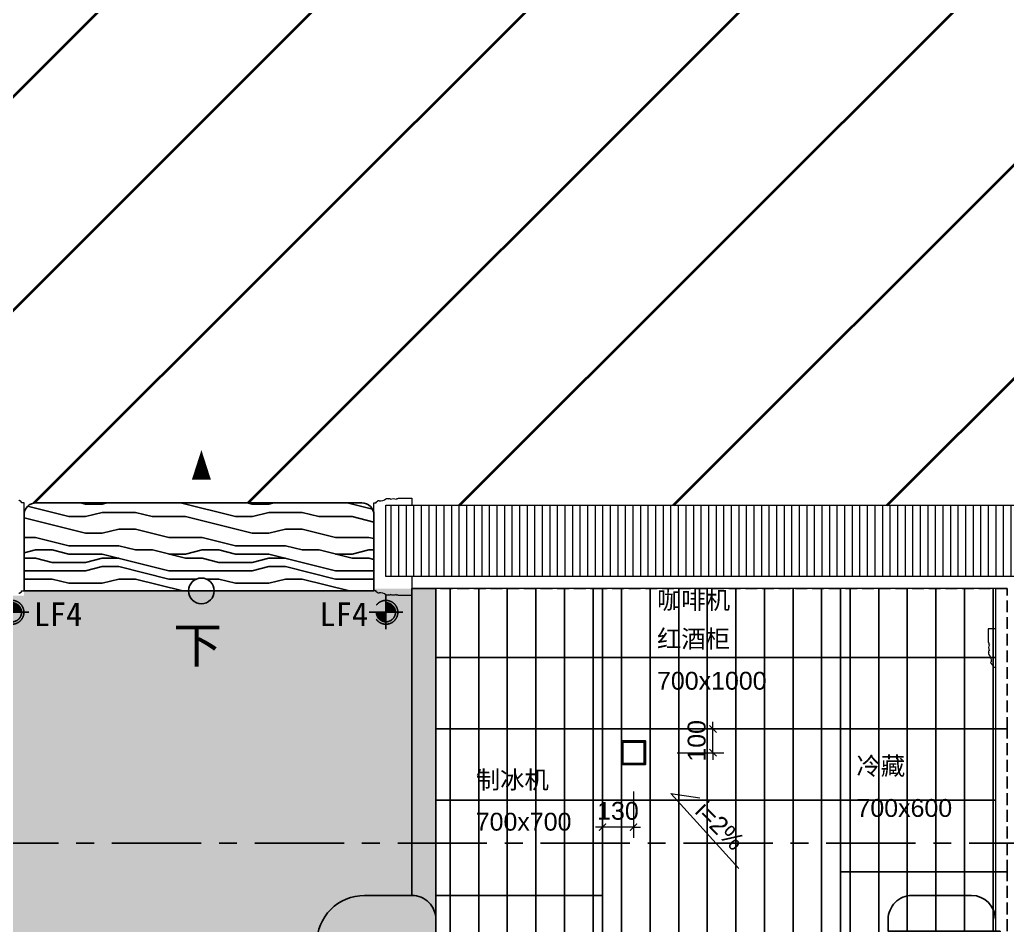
# Model space of a CAD drawing. Header units: millimetres. Extents: x -6033 to 120673, y -4970 to 90533.
# Drawn here: x 61813 to 65960, y 70875 to 74680 of the extents above; entities that cross this region are included whole.
import ezdxf
from ezdxf.enums import TextEntityAlignment as Align

# ---------------------------------------------------------------- set-up
doc = ezdxf.new("R2010")
doc.units = ezdxf.units.MM
for name, pattern in [('I-AR$0$CENTER', [2, 1.25, -0.25, 0.25, -0.25]), ('I-FLOOR$0$DASHED', [19.05, 12.7, -6.35]), ('I-FLOOR$0$DOTE', [61.468, 50.8, -5.08, 0.508, -5.08]), ('I-PLAN$0$ACAD_ISO02W100', [15, 12, -3]), ('I-PLAN$0$DASH', [0.35, 0.25, -0.1])]:
    doc.linetypes.add(name, pattern=pattern)
doc.layers.get('DefPoints').update_dxf_attribs({"color": 250})
for name, color, linetype, lineweight in [('_ACM-A-ANNO-DIMS', 2, 'Continuous', 18), ('I-AR$0$GZET_COL_GRID_1-200_轴线', 8, 'I-AR$0$CENTER', 25), ('I-AR$0$I-SCOPE', 252, 'Continuous', 35), ('I-PLAN$0$_ACM-A-WALL-HACH', 251, 'Continuous', 9), ('I-PLAN$0$I-PL-WALL-FHINISH', 73, 'Continuous', 13), ('I-PLAN$0$I-WALL', 6, 'Continuous', 13)]:
    doc.layers.add(name, color=color, linetype=linetype, lineweight=lineweight)
for name, color, linetype in [('I-FLOOR$0$I-FC-HATCH', 8, 'Continuous'), ('I-FLOOR$0$I-FC-LIGHT', 252, 'Continuous'), ('I-FLOOR$0$I-FC-地沟', 8, 'Continuous'), ('I-PLAN$0$0-建-楼梯', 1, 'Continuous'), ('I-PLAN$0$A-stairs', 2, 'Continuous'), ('I-PLAN$0$FURN', 1, 'Continuous'), ('I-PLAN$0$I-PL-IDS-MILL', 40, 'Continuous'), ('I-PLAN$0$ID-TEXT-HEADING-3', 3, 'Continuous'), ('I-PLAN$0$L-ELEV-MARK', 253, 'Continuous')]:
    doc.layers.add(name, color=color, linetype=linetype)
doc.styles.add('_ACM-G-NOTES', font='arial.ttf')
doc.styles.add('I-FLOOR$0$黑体', font='simhei.ttf', dxfattribs={"height": 600})
doc.styles.add('I-PLAN$0$Arial', font='ARIALUNI.ttf')
doc.dimstyles.new('_ACM-DIM-A_30', dxfattribs={"dimscale": 30, "dimtxt": 2.5, "dimasz": 1, "dimexe": 1.5, "dimexo": 1, "dimgap": 1, "dimtad": 1, "dimdec": 0, "dimrnd": 5, "dimzin": 1, "dimdsep": 46, "dimtxsty": '_ACM-G-NOTES', "dimblk": 'ARCHTICK', "dimcen": 2.5, "dimclrd": 256, "dimclre": 256, "dimclrt": 256, "dimadec": 3, "dimazin": 0, "dimtfac": 1, "dimtdec": 0, "dimtix": 1, "dimtmove": 0, "dimatfit": 3, "dimldrblk": 'DOTSMALL', "dimfxl": 5, "dimfxlon": 1, "dimlwd": 18, "dimlwe": 18, "dimarcsym": 0})

# ---------------------------------------------------------------- blocks, each defined once
blk = doc.blocks.new('I-AR$0$海龙_1211170131')
at = {"layer": 'I-AR$0$GZET_COL_GRID_1-200_轴线', "ltscale": 300}
blk.add_line((-2225, 70995), (116415, 70995), dxfattribs=at)
blk = doc.blocks.new('I-AR')
at = {"layer": 'I-AR$0$I-SCOPE'}
h = blk.add_hatch(dxfattribs=at)
h.set_pattern_fill('ANSI31', color=256, scale=200)
h.paths.add_polyline_path([(63300, 72640), (66630, 72640), (66630, 70889.4), (90600, 70890), (90600, 66390), (96650, 66390), (96650, 24876.4), (18340, 24876.4), (18340, 66390), (48090, 66390), (48090, 72640), (51400, 72640), (51400, 72649.9), (52869.5, 72649.9), (52869.5, 72640), (55240, 72640), (55240, 72790), (59460, 72790), (59460, 72640), (61830.5, 72640), (61830.5, 72649.9), (63300, 72649.9)], flags=16)
h.paths.add_polyline_path([(7330, 0), (7330, -1770), (11180, -1770), (11180, 0), (18450, 0), (18450, 2900), (27550, 2900), (27550, 18090), (37037.3, 18090), (37037.3, 17350), (96200, 17350), (96200, 18120), (114640, 18120), (114640, 84500), (0, 84500), (0, 0)])
at = {"layer": 'I-AR$0$GZET_COL_GRID_1-200_轴线'}
blk.add_blockref('I-AR$0$海龙_1211170131', (225, 225), dxfattribs=at)
blk = doc.blocks.new('I-PLAN')
at = {"layer": 'I-PLAN$0$_ACM-A-WALL-HACH'}
h = blk.add_hatch(dxfattribs=at)
h.set_pattern_fill('ANSI31', color=256, scale=10, angle=45)
h.paths.add_polyline_path([(66100, 72340), (63350, 72340), (63350, 72640), (66100, 72640)])
at = {"layer": 'I-PLAN$0$0-建-楼梯'}
blk.add_lwpolyline([(62575.5, 72280.1, 0, 0, 0), (62575.5, 72871.9, 0, 80, 0), (62575.5, 72747.2, 0, 0, 0)], format="xyseb", dxfattribs=at)
at = {"layer": 'I-PLAN$0$A-stairs'}
blk.add_lwpolyline([(63300, 72280.1), (63300, 72599.9, 0.414214), (63250, 72649.9), (61880.5, 72649.9, 0.414214), (61830.5, 72599.9), (61830.5, 72280.1)], format="xyb", dxfattribs=at)
blk.add_lwpolyline([(61830.5, 72280.1), (63300, 72280.1)], dxfattribs=at)
at = {"layer": 'I-PLAN$0$I-PL-IDS-MILL'}
blk.add_lwpolyline([(63560, 70900), (63560, 72290), (63460, 72290), (63460, 71000)], dxfattribs=at)
at = {"layer": 'I-PLAN$0$I-PL-IDS-MILL', "color": 8, "linetype": 'I-PLAN$0$DASH', "ltscale": 200}
for points in [[(63560, 71700), (64260, 71700), (64260, 72289.9), (63560, 72289.9)], [(64260, 71700), (65260, 71700), (65260, 72289.9), (64260, 72289.9)], [(65260, 71700), (65960, 71700), (65960, 72289.9), (65260, 72289.9)], [(63560, 71000), (64260, 71000), (64260, 71700), (63560, 71700)], [(65260, 71100), (65960, 71100), (65960, 71700), (65260, 71700)], [(65260, 70500), (65960, 70500), (65960, 71100), (65260, 71100)], [(63560, 69450), (64260, 69450), (64260, 71000), (63560, 71000)]]:
    blk.add_lwpolyline(points, close=True, dxfattribs=at)
at = {"layer": 'I-PLAN$0$I-PL-IDS-MILL'}
for points in [[(65560, 67800), (65460, 67800, -0.414214), (65260, 68000), (65260, 71700), (64260, 71700), (64260, 68000), (63410, 68000), (63410, 70800), (63560, 70800), (63560, 70900, 0.414214), (63460, 71000), (63260, 71000, 0.414214), (63060, 70800), (63060, 68000, 0.414214), (63260, 67800), (63560, 67800), (64260, 67800, 1), (64260, 68000)], [(65930, 70850), (65460, 70850), (65460, 70900, -0.414214), (65560, 71000), (65810, 71000, -0.414213), (65910, 70900)]]:
    blk.add_lwpolyline(points, format="xyb", dxfattribs=at)
at = {"layer": 'I-PLAN$0$I-PL-WALL-FHINISH'}
blk.add_line((65910, 72290), (63460, 72290), dxfattribs=at)
for points in [[(61808.6, 72272.1, 0.824383), (61814.5, 72273.1), (61816.9, 72273.1, -0.262247), (61820.5, 72276.1), (61820.5, 72280.1), (61830.5, 72280.1), (61830.5, 72649.9), (61820.5, 72649.9), (61820.5, 72653.9, -0.262247), (61816.9, 72656.9), (61814.5, 72656.9, 0.824383), (61808.6, 72657.9, -0.186128)], [(63460, 72340), (63460, 72260), (63403, 72260, 0.37825), (63398.2, 72263, -0.623496), (63393.5, 72265, -0.284819), (63369.6, 72265, -0.636149), (63362.5, 72263, -0.282378), (63350.2, 72263.5, 0.186128), (63321.9, 72272.1, -0.824383), (63316, 72273.1), (63313.6, 72273.1, 0.262247), (63310, 72276.1), (63310, 72280.1), (63300, 72280.1), (63300, 72649.9), (63310, 72649.9), (63310, 72653.9, 0.262247), (63313.6, 72656.9), (63316, 72656.9, -0.824383), (63321.9, 72657.9, 0.186128), (63350.2, 72666.5, -0.282378), (63362.5, 72667, -0.636149), (63369.6, 72665, -0.284819), (63393.5, 72665, -0.623496), (63398.2, 72667, 0.37825), (63403, 72670), (63460, 72670), (63460, 72640)], [(65910, 72120), (65880, 72120), (65880, 72063, -0.37825), (65883, 72058.2, 0.623496), (65885, 72053.5, 0.284819), (65885, 72029.6, 0.636149), (65883, 72022.5, 0.282378), (65883.5, 72010.2, -0.186128), (65892.1, 71981.9, 0.824383), (65893.1, 71976), (65893.1, 71973.6, -0.262247), (65896.1, 71970), (65900.1, 71970), (65900.1, 71960), (65910, 71960)]]:
    blk.add_lwpolyline(points, format="xyb", dxfattribs=at)
blk.add_lwpolyline([(65910, 72290), (65910, 70850), (65930, 70850), (65930, 67950), (65910, 67950), (65910, 67800)], dxfattribs=at)
at = {"layer": 'I-PLAN$0$I-WALL'}
blk.add_lwpolyline([(66100, 72340), (63350, 72340), (63350, 72640), (66100, 72640)], close=True, dxfattribs=at)
at = {"layer": 'I-PLAN$0$L-ELEV-MARK'}
blk.add_circle((62575.5, 72280.1), 53.9, dxfattribs=at)
at = {"layer": 'I-PLAN$0$FURN', "linetype": 'I-PLAN$0$ACAD_ISO02W100', "char_height": 75, "attachment_point": 1, "style": 'I-PLAN$0$Arial'}
for s, insert in [('{\\fArial Unicode MS|b0|i0|c134|p34;咖啡机}', (64489, 72278.8)), ('{\\fArial Unicode MS|b0|i0|c134|p34;红酒柜}', (64489, 72116.3)), ('{\\fArial Unicode MS|b0|i0|c134|p34;700x1000}', (64489, 71939.9)), ('{\\fArial Unicode MS|b0|i0|c134|p34;冷藏}', (65326.7, 71581.8)), ('{\\fArial Unicode MS|b0|i0|c134|p34;制冰机}', (63727.7, 71524)), ('{\\fArial Unicode MS|b0|i0|c134|p34;700x600}', (65326.7, 71405.4)), ('{\\fArial Unicode MS|b0|i0|c134|p34;700x700}', (63727.7, 71347.6))]:
    blk.add_mtext_dynamic_manual_height_columns(s, width=151170.167, gutter_width=500, heights=[109.5], dxfattribs=dict(at, insert=insert))
at = {"layer": 'I-PLAN$0$ID-TEXT-HEADING-3', "style": 'I-PLAN$0$Arial'}
blk.add_text('下', height=150, dxfattribs=at).set_placement((62457.1, 71977.7))
blk = doc.blocks.new('I-FLOOR$0$K_1219163399')
at = {"layer": 'I-FLOOR$0$I-FC-LIGHT'}
h = blk.add_hatch(color=1, dxfattribs=at)
h.dxf.hatch_style = 1
h.paths.add_polyline_path([(0, 0), (-40, 0, 0.414214), (0, -40)])
h = blk.add_hatch(color=1, dxfattribs=at)
h.dxf.hatch_style = 1
h.paths.add_polyline_path([(40, 0, 0.414214), (0, 40), (0, 0)])
at = {"layer": 'I-FLOOR$0$I-FC-LIGHT', "color": 1, "linetype": 'I-FLOOR$0$DOTE', "ltscale": 2.783885}
for p, q in [((0, 70.7), (0, -70.7)), ((70.7, 0), (-70.7, 0))]:
    blk.add_line(p, q, dxfattribs=at)
at = {"layer": 'I-FLOOR$0$I-FC-LIGHT', "color": 1, "linetype": 'I-FLOOR$0$DASHED', "ltscale": 10}
for radius in [50, 40]:
    blk.add_circle((0, 0), radius, dxfattribs=at)
blk = doc.blocks.new('I-FLOOR')
at = {"layer": 'I-FLOOR$0$I-FC-HATCH'}
h = blk.add_hatch(dxfattribs=at)
h.set_pattern_fill('木纹', color=256, scale=34.3137, pattern_type=2)
h.set_pattern_definition([(0, (42068.9, 157991.6), (0, 699.9995), [140, -209.9998, 70, -279.9998]), (0, (42558.9, 158009.1), (0, 699.9995), [140, -559.9996]), (0, (42488.9, 158044.1), (0, 699.9995), [70, -629.9995]), (0, (42103.9, 158061.6), (0, 699.9995), [35, -489.9996, 35, -140]), (0, (42348.9, 158096.6), (0, 699.9995), [140, -209.9998, 35, -314.9998]), (0, (42173.9, 158114.1), (0, 699.9995), [105, -594.9996]), (0, (42348.9, 158131.6), (0, 699.9995), [210, -489.9996]), (0, (42138.9, 158149.1), (0, 699.9995), [140, -559.9996]), (0, (42418.9, 158166.6), (0, 699.9995), [350, -350]), (0, (42208.9, 158201.6), (0, 699.9995), [70, -209.9998, 140, -279.9998]), (0, (42698.9, 158219.1), (0, 699.9995), [140, -559.9996]), (0, (42558.9, 158236.6), (0, 699.9995), [70, -629.9995]), (0, (42418.9, 158254.1), (0, 699.9995), [70, -629.9995]), (0, (42068.9, 158271.6), (0, 699.9995), [140, -559.9996]), (0, (42418.9, 158289.1), (0, 699.9995), [140, -559.9996]), (0, (42418.9, 158324.1), (0, 699.9995), [140, -140, 140, -279.9998]), (0, (42278.9, 158359.1), (0, 699.9995), [70, -349.9997, 140, -140]), (0, (42418.9, 158376.6), (0, 699.9995), [210, -489.9996]), (0, (42418.9, 158411.6), (0, 699.9995), [140, -559.9996]), (0, (42138.9, 158429.1), (0, 699.9995), [209.9998, -279.9998, 70, -140]), (0, (42138.9, 158464.1), (0, 699.9995), [350, -350]), (0, (42558.9, 158481.6), (0, 699.9995), [70, -629.9995]), (0, (42348.9, 158499.1), (0, 699.9995), [140, -559.9996]), (0, (42208.9, 158516.6), (0, 699.9995), [70, -279.9998, 70, -279.9998]), (0, (42138.9, 158534.1), (0, 699.9995), [70, -209.9998, 140, -279.9998]), (0, (42278.9, 158551.6), (0, 699.9995), [70, -349.9997, 70, -209.9998]), (0, (42418.9, 158569.1), (0, 699.9995), [210, -489.9996]), (0, (42138.9, 158604.1), (0, 699.9995), [140, -559.9996]), (0, (42488.9, 158621.6), (0, 699.9995), [70, -629.9995]), (0, (42628.9, 158639.1), (0, 699.9995), [70, -629.9995]), (14.03624, (42558.93, 158044.1), (699.99948, 2e-06), [72.1, -2814.0717]), (14.03624, (42628.93, 158201.6), (699.99948, 2e-06), [72.1, -2814.0717]), (14.03624, (42558.93, 158621.6), (699.99948, 2e-06), [72.1, -2814.0717]), (14.03624, (42348.93, 158359.1), (699.99948, 2e-06), [72.1, -2814.0717]), (14.03624, (42488.93, 158464.1), (699.99948, 2e-06), [72.1, -2814.0717]), (14.03624, (42558.93, 158411.6), (699.99948, 2e-06), [72.1, -2814.0717]), (14.03624, (42208.93, 158534.1), (699.99948, 2e-06), [72.1, -2814.0717]), (14.03624, (42488.93, 158499.1), (699.99948, 2e-06), [72.1, -2814.0717]), (14.03624, (42628.93, 158236.6), (699.99948, 2e-06), [144.2, -2741.972]), (14.03624, (42558.93, 158289.1), (699.99948, 2e-06), [144.2, -2741.972]), (14.03624, (42558.93, 158324.1), (699.99948, 2e-06), [144.2, -2741.972]), (165.96376, (42348.93, 158096.6), (-699.9996, -0.00013), [72.1, -144.2, 72.1, -2597.7718]), (165.96376, (42208.93, 158201.6), (-699.99948, 3e-08), [72.1, -2814.0717]), (165.96376, (42208.93, 158516.6), (-699.99948, 3e-08), [144.2, -2741.972]), (194.03624, (42558.93, 158009.1), (-699.99948, -2e-06), [72.1, -2814.0717]), (345.96376, (42698.93, 158009.1), (699.99948, -3e-08), [72.1, -2814.0717]), (345.96376, (42488.93, 158254.1), (699.99948, -3e-08), [72.1, -2814.0717]), (345.96376, (42628.93, 158376.6), (699.99948, -3e-08), [72.1, -2814.0717]), (345.96376, (42348.93, 158429.1), (699.99948, -3e-08), [72.1, -2814.0717]), (345.96376, (42278.93, 158516.6), (699.99948, -3e-08), [72.1, -2814.0717]), (345.96376, (42348.93, 158551.6), (699.99948, -3e-08), [72.1, -2814.0717]), (345.96376, (42348.93, 158429.1), (699.99948, -3e-08), [72.1, -2814.0717]), (345.96376, (42558.93, 158534.1), (699.99948, -3e-08), [288.4, -2597.772]), (345.96376, (42138.93, 158061.6), (699.99948, -3e-08), [288.4, -2597.772]), (345.96376, (42208.93, 158114.1), (699.99948, -3e-08), [288.4, -2597.772]), (345.96376, (42278.93, 158149.1), (699.9996, 0.00013), [72.1, -144.2, 144.2, -2525.672]), (345.96376, (42278.93, 158201.6), (699.9996, 0.00013), [144.2, -144.2, 144.2, -2453.572]), (345.96376, (42208.93, 158271.6), (699.99948, -3e-08), [288.4, -2597.772]), (345.96376, (42138.93, 158324.1), (699.99948, -3e-08), [288.4, -2597.772]), (345.96376, (42138.93, 158359.1), (699.99948, -3e-08), [288.4, -2597.772]), (345.96376, (42628.93, 158569.1), (699.99948, -3e-08), [72.1, -2814.0717]), (345.96377, (42698.93, 158639.1), (699.99948, 0.00013), [144.2, -2741.972]), (345.96377, (42278.93, 158604.1), (699.99948, 0.00013), [144.2, -2741.972]), (345.96376, (42208.93, 157991.6), (699.99948, 1e-05), [288.4, -2597.772]), (345.96376, (42628.93, 158481.6), (699.99948, 1e-05), [216.3, -2669.872]), (345.96376, (42698.93, 158429.1), (699.99948, 1e-05), [432.5997, -2453.572])])
h.paths.add_polyline_path([(63300, 72599.9, 0.414214), (63250, 72649.9), (62575.5, 72649.9), (62575.5, 72334, -0.414214), (62629.4, 72280.1), (63300, 72280.1)])
h.paths.add_polyline_path([(62575.5, 72649.9), (61880.5, 72649.9, 0.414214), (61830.5, 72599.9), (61830.5, 72280.1), (62521.6, 72280.1, -0.414214), (62575.5, 72334)])
h = blk.add_hatch(dxfattribs=at)
h.set_pattern_fill('鱼骨拼', color=256, pattern_type=2)
h.set_pattern_definition([(45.200644, (510, 3761.65), (38760.000017, 38961.583594), [189.564, -159043.793]), (44.941387, (510, 3627.138), (136679.9998876, 136365.542449), [380.842, -319526.584]), (45.027546, (510, 3492.628), (42839.9999958, 42857.7419636), [570.404, -478569.291]), (134.799355, (510, 3761.65), (-38759.99961, 38961.584), [189.564, -159043.793]), (135.058612, (510, 3627.138), (-136679.9984596, 136365.5438806), [380.842, -319526.584]), (134.972453, (510, 3492.628), (-42839.9996218, 42857.7423374), [570.404, -478569.291]), (134.799355, (1530, 3761.65), (-38759.99961, 38961.584), [189.564, -159043.793]), (135.058612, (1530, 3627.138), (-136679.9984596, 136365.5438806), [380.842, -319526.584]), (134.972453, (1530, 3492.628), (-42839.9996218, 42857.7423374), [570.404, -478569.291]), (45.200644, (1530, 3761.65), (38760.000017, 38961.583594), [189.564, -159043.793]), (44.941387, (1530, 3627.138), (136679.9998876, 136365.542449), [380.842, -319526.584]), (45.027546, (1530, 3492.628), (42839.9999958, 42857.7419636), [570.404, -478569.291]), (90, (0, 0), (-2040, 1e-13), []), (135.04739, (106.86, 0), (-46919.999863, 46753.900425), [150.994, -126683.954]), (134.909326, (240.429, 0), (-81599.998658, 81819.326883), [340.557, -285727.087]), (135.055426, (376.429, 0), (-89759.999261, 89611.641967), [531.836, -446210.537]), (134.98814, (510, 0), (-38759.99991, 38961.58363), [721.4, -59876.058]), (134.98814, (510, 134.51), (-38759.99991, 38961.58363), [721.4, -59876.058]), (134.98814, (510, 269.02), (-38759.99991, 38961.58363), [721.4, -59876.058]), (134.98814, (510, 403.53), (-38759.99991, 38961.58363), [721.4, -59876.058]), (134.98814, (510, 538.04), (-38759.99991, 38961.58363), [721.4, -59876.06]), (134.98814, (510, 672.55), (-38759.99991, 38961.58363), [721.4, -59876.06]), (134.98814, (510, 807.06), (-38759.99991, 38961.58363), [721.4, -59876.06]), (134.98814, (510, 941.57), (-4080, 3896.15837), [721.4, -59876.06]), (134.98814, (510, 1076.08), (-38759.99991, 38961.58363), [721.4, -59876.06]), (134.98814, (510, 1210.59), (-38759.99991, 38961.58363), [721.4, -59876.06]), (134.98814, (510, 1345.1), (-4080, 3896.15837), [721.4, -59876.06]), (134.98814, (510, 1479.61), (-38759.99991, 38961.58363), [721.4, -59876.06]), (134.98814, (510, 1614.12), (-38759.99991, 38961.58363), [721.4, -59876.06]), (134.98814, (510, 1748.63), (-38759.99991, 38961.58363), [721.4, -59876.06]), (135.249761, (510, 1883.143), (-161159.9990822, 159742.4935341), [718.125, -602507.151]), (134.98814, (510, 2013.02), (-4080, 3896.15837), [721.4, -59876.06]), (134.98814, (510, 2147.53), (-4080, 3896.15837), [721.4, -59876.06]), (134.98814, (510, 2282.04), (-38759.99991, 38961.58363), [721.4, -59876.06]), (134.98814, (510, 2416.55), (-38759.99991, 38961.58363), [721.4, -59876.06]), (134.98814, (510, 2551.06), (-38759.99991, 38961.58363), [721.4, -59876.06]), (134.98814, (510, 2685.57), (-4080, 3896.15837), [721.4, -59876.06]), (134.98814, (510, 2820.08), (-4080, 3896.15837), [721.4, -59876.06]), (134.98814, (510, 2954.59), (-4080, 3896.15837), [721.4, -59876.06]), (134.98814, (510, 3089.1), (-4080, 3896.15837), [721.4, -59876.06]), (134.98814, (510, 3223.61), (-4080, 3896.15837), [721.4, -59876.06]), (134.98814, (510, 3358.12), (-38759.99991, 38961.58363), [721.4, -59876.06]), (44.95261, (1933.14, 0), (42840.00006, 42857.741943), [150.994, -126683.954]), (45.090673, (1799.571, 0), (81599.999943, 81819.325601), [340.557, -285727.087]), (44.944574, (1663.571, 0), (89759.9994172, 89611.6418105), [531.836, -446210.537]), (90, (2040, 0), (-2040, 1e-13), []), (135.04739, (1126.86, 0), (-42839.99991, 42857.742092), [150.994, -126683.954]), (134.909326, (1260.429, 0), (-81599.998658, 81819.326883), [340.557, -285727.087]), (135.055426, (1396.429, 0), (-89759.999261, 89611.641967), [531.836, -446210.537]), (44.95261, (913.14, 0), (46920.000026, 46753.90026), [150.994, -126683.954]), (45.090673, (779.571, 0), (81599.999943, 81819.325601), [340.557, -285727.087]), (44.944574, (643.571, 0), (89759.9994172, 89611.6418105), [531.836, -446210.537]), (45.01186, (1530, 0), (38759.99998, 38961.58356), [721.4, -59876.06]), (45.01186, (1530, 134.51), (38759.99998, 38961.58356), [721.4, -59876.06]), (45.01186, (1530, 269.02), (38759.99998, 38961.58356), [721.4, -59876.06]), (45.01186, (1530, 403.53), (38759.99998, 38961.58356), [721.4, -59876.06]), (45.01186, (1530, 538.04), (38759.99998, 38961.58356), [721.4, -59876.06]), (45.01186, (1530, 672.55), (38759.99998, 38961.58356), [721.4, -59876.06]), (45.01186, (1530, 807.06), (38759.99998, 38961.58356), [721.4, -59876.06]), (45.01186, (1530, 941.57), (38759.99998, 38961.58356), [721.4, -59876.06]), (45.01186, (1530, 1076.08), (38759.99998, 38961.58356), [721.4, -59876.06]), (45.01186, (1530, 1210.59), (38759.99998, 38961.58356), [721.4, -59876.06]), (45.01186, (1530, 1345.1), (38759.99998, 38961.58356), [721.4, -59876.06]), (45.01186, (1530, 1479.61), (38759.99998, 38961.58356), [721.4, -59876.06]), (45.01186, (1530, 1614.12), (38759.99998, 38961.58356), [721.4, -59876.06]), (45.01186, (1530, 1748.63), (38759.99998, 38961.58356), [721.4, -59876.06]), (44.750239, (1530, 1883.143), (267240.0000416, 264938.768539), [718.125, -602507.151]), (45.01186, (1530, 2013.02), (38759.99998, 38961.58356), [721.4, -59876.06]), (45.01186, (1530, 2147.53), (38759.99998, 38961.58356), [721.4, -59876.06]), (45.01186, (1530, 2282.04), (38759.99998, 38961.58356), [721.4, -59876.06]), (45.01186, (1530, 2416.55), (38759.99998, 38961.58356), [721.4, -59876.06]), (45.01186, (1530, 2551.06), (38759.99998, 38961.58356), [721.4, -59876.06]), (45.01186, (1530, 2685.57), (38759.99998, 38961.58356), [721.4, -59876.06]), (45.01186, (1530, 2820.08), (38759.99998, 38961.58356), [721.4, -59876.06]), (45.01186, (1530, 2954.59), (38759.99998, 38961.58356), [721.4, -59876.06]), (45.01186, (1530, 3089.1), (38759.99998, 38961.58356), [721.4, -59876.06]), (45.01186, (1530, 3223.61), (38759.99998, 38961.58356), [721.4, -59876.06]), (45.01186, (1530, 3358.12), (38759.99998, 38961.58356), [721.4, -59876.06]), (134.98814, (1530, 0), (-4080, 3896.15837), [721.4, -59876.06]), (134.98814, (1530, 134.51), (-38759.99991, 38961.58363), [721.4, -59876.06]), (134.98814, (1530, 269.02), (-4080, 3896.15837), [721.4, -59876.06]), (134.98814, (1530, 403.53), (-38759.99991, 38961.58363), [721.4, -59876.06]), (134.98814, (1530, 538.04), (-38759.99991, 38961.58363), [721.4, -59876.06]), (134.98814, (1530, 672.55), (-4080, 3896.15837), [721.4, -59876.06]), (134.98814, (1530, 807.06), (-4080, 3896.15837), [721.4, -59876.06]), (134.98814, (1530, 941.57), (-4080, 3896.15837), [721.4, -59876.06]), (134.98814, (1530, 1076.08), (-4080, 3896.15837), [721.4, -59876.06]), (134.98814, (1530, 1210.59), (-38759.99991, 38961.58363), [721.4, -59876.06]), (134.98814, (1530, 1345.1), (-4080, 3896.15837), [721.4, -59876.06]), (134.98814, (1530, 1479.61), (-38759.99991, 38961.58363), [721.4, -59876.06]), (134.98814, (1530, 1614.12), (-4080, 3896.15837), [721.4, -59876.06]), (134.98814, (1530, 1748.63), (-4080, 3896.15837), [721.4, -59876.06]), (135.249761, (1530, 1883.143), (-161159.9990822, 159742.4935341), [718.125, -602507.151]), (134.98814, (1530, 2013.02), (-4080, 3896.15837), [721.4, -59876.06]), (134.98814, (1530, 2147.53), (-4080, 3896.15837), [721.4, -59876.06]), (134.98814, (1530, 2282.04), (-38759.99991, 38961.58363), [721.4, -59876.06]), (134.98814, (1530, 2416.55), (-38759.99991, 38961.58363), [721.4, -59876.06]), (134.98814, (1530, 2551.06), (-38759.99991, 38961.58363), [721.4, -59876.06]), (134.98814, (1530, 2685.57), (-4080, 3896.15837), [721.4, -59876.06]), (134.98814, (1530, 2820.08), (-4080, 3896.15837), [721.4, -59876.06]), (134.98814, (1530, 2954.59), (-4080, 3896.15837), [721.4, -59876.06]), (134.98814, (1530, 3089.1), (-4080, 3896.15837), [721.4, -59876.06]), (45.01186, (510, 0), (4080, 3896.15836), [721.4, -59876.058]), (45.01186, (510, 134.51), (38759.99998, 38961.58356), [721.4, -59876.058]), (45.01186, (510, 269.02), (4080, 3896.15836), [721.4, -59876.058]), (45.01186, (510, 403.53), (38759.99998, 38961.58356), [721.4, -59876.058]), (45.01186, (510, 538.04), (38759.99998, 38961.58356), [721.4, -59876.06]), (45.01186, (510, 672.55), (38759.99998, 38961.58356), [721.4, -59876.06]), (45.01186, (510, 807.06), (38759.99998, 38961.58356), [721.4, -59876.06]), (45.01186, (510, 941.57), (4080, 3896.15836), [721.4, -59876.06]), (45.01186, (510, 1076.08), (38759.99998, 38961.58356), [721.4, -59876.06]), (45.01186, (510, 1210.59), (38759.99998, 38961.58356), [721.4, -59876.06]), (45.01186, (510, 1345.1), (4080, 3896.15836), [721.4, -59876.06]), (45.01186, (510, 1479.61), (38759.99998, 38961.58356), [721.4, -59876.06]), (45.01186, (510, 1614.12), (38759.99998, 38961.58356), [721.4, -59876.06]), (45.01186, (510, 1748.63), (38759.99998, 38961.58356), [721.4, -59876.06]), (44.750239, (510, 1883.143), (161159.9999187, 159742.4926903), [718.125, -602507.151]), (45.01186, (510, 2013.02), (4080, 3896.15836), [721.4, -59876.06]), (45.01186, (510, 2147.53), (4080, 3896.15836), [721.4, -59876.06]), (45.01186, (510, 2282.04), (38759.99998, 38961.58356), [721.4, -59876.06]), (45.01186, (510, 2416.55), (38759.99998, 38961.58356), [721.4, -59876.06]), (45.01186, (510, 2551.06), (38759.99998, 38961.58356), [721.4, -59876.06]), (45.01186, (510, 2685.57), (4080, 3896.15836), [721.4, -59876.06]), (45.01186, (510, 2820.08), (4080, 3896.15836), [721.4, -59876.06]), (45.01186, (510, 2954.59), (4080, 3896.15836), [721.4, -59876.06]), (45.01186, (510, 3089.1), (4080, 3896.15836), [721.4, -59876.06]), (45.01186, (510, 3223.61), (4080, 3896.15836), [721.4, -59876.06]), (45.01186, (510, 3358.12), (38759.99998, 38961.58356), [721.4, -59876.06]), (134.98814, (1530, 3223.61), (-4080, 3896.15837), [721.4, -59876.06]), (134.98814, (1530, 3358.12), (-38759.99991, 38961.58363), [721.4, -59876.06]), (90, (510, 0), (-2040, 1e-13), []), (90, (1530, 0), (-2040, 1e-13), []), (90, (1020, 0), (-2040, 1e-13), [])])
edge = h.paths.add_edge_path()
edge.add_line((49130, 72290), (49130, 72120))
edge.add_line((49130, 72120), (49150, 72120))
edge.add_line((49150, 72120), (49150, 72063))
edge.add_arc((49151.2, 72058.9), 4.26, 106.2374, 189.1139)
edge.add_arc((49144.8, 72056.3), 2.88, -86.76, 41.0136, ccw=False)
edge.add_arc((49125.7, 72041.5), 22.6, -31.7947, 31.7972, ccw=False)
edge.add_arc((49144.3, 72025.6), 4.1, -49.2343, 80.6155, ccw=False)
edge.add_arc((49136.7, 72016.7), 11.8, -33.6714, 29.4026, ccw=False)
edge.add_arc((49178.8, 71984.9), 41, 141.9848, 184.1596)
edge.add_arc((49136.8, 71979), 3.08, -88.5813, 69.425, ccw=False)
edge.add_line((49136.9, 71976), (49136.9, 71973.6))
edge.add_arc((49138.6, 71969.1), 4.77, 110.4564, 169.2354)
edge.add_line((49133.9, 71970), (49129.9, 71970))
edge.add_line((49129.9, 71970), (49129.9, 71960))
edge.add_line((49129.9, 71960), (48680, 71960))
edge.add_line((48680, 71960), (48680, 71620))
edge.add_line((48680, 71620), (48820, 71620))
edge.add_line((48820, 71620), (48820, 70820))
edge.add_line((48820, 70820), (48680, 70820))
edge.add_line((48680, 70820), (48680, 66770))
edge.add_line((48680, 66770), (49129.9, 66770))
edge.add_line((49129.9, 66770), (49129.9, 66760))
edge.add_line((49129.9, 66760), (49133.9, 66760))
edge.add_arc((49138.6, 66760.9), 4.77, 190.7646, 249.5436)
edge.add_line((49136.9, 66756.4), (49136.9, 66754))
edge.add_arc((49136.8, 66751), 3.08, -69.425, 88.5813, ccw=False)
edge.add_arc((49178.8, 66745.1), 41, 175.8404, 218.0152)
edge.add_arc((49136.7, 66713.3), 11.8, -29.4026, 33.6714, ccw=False)
edge.add_arc((49144.3, 66704.4), 4.1, -80.6155, 49.2343, ccw=False)
edge.add_arc((49125.7, 66688.5), 22.6, -31.7972, 31.7947, ccw=False)
edge.add_arc((49144.8, 66673.7), 2.88, -41.0136, 86.76, ccw=False)
edge.add_arc((49151.2, 66671.1), 4.26, 170.8861, 253.7626)
edge.add_line((49150, 66667), (49150, 66610))
edge.add_line((49150, 66610), (49130, 66610))
edge.add_line((49130, 66610), (49130, 66440))
edge.add_line((49130, 66440), (51385, 66440))
edge.add_line((51385, 66440), (51385, 66500))
edge.add_line((51385, 66500), (53234.5, 66500))
edge.add_line((53234.5, 66500), (53234.5, 66440))
edge.add_line((53234.5, 66440), (55515, 66440))
edge.add_line((55515, 66440), (55515, 66700))
edge.add_line((55515, 66700), (59185, 66700))
edge.add_line((59185, 66700), (59185, 66440))
edge.add_line((59185, 66440), (61465.5, 66440))
edge.add_line((61465.5, 66440), (61465.5, 66500))
edge.add_line((61465.5, 66500), (63515, 66500))
edge.add_line((63515, 66500), (63515, 66440))
edge.add_line((63515, 66440), (65910, 66440))
edge.add_line((65910, 66440), (65910, 66770))
edge.add_line((65910, 66770), (66649.9, 66770))
edge.add_line((66649.9, 66770), (67780, 66770))
edge.add_line((67780, 66770), (67780, 69490))
edge.add_line((67780, 69490), (66650, 69490))
edge.add_line((66650, 69490), (66650, 67850))
edge.add_line((66650, 67850), (66649.9, 67850))
edge.add_line((66649.9, 67850), (66649.9, 67800))
edge.add_line((66649.9, 67800), (65910, 67800))
edge.add_line((65910, 67800), (65910, 67800))
edge.add_line((65910, 67800), (63560, 67800))
edge.add_line((63560, 67800), (63560, 72290))
edge.add_line((63560, 72290), (63300, 72290))
edge.add_line((63300, 72290), (63300, 72280.1))
edge.add_line((63300, 72280.1), (61830.5, 72280.1))
edge.add_line((61830.5, 72280.1), (61830.5, 72260))
edge.add_line((61830.5, 72260), (61570, 72260))
edge.add_line((61570, 72260), (61570, 70910.3))
edge.add_line((61570, 70910.3), (60380, 70910.3))
edge.add_line((60380, 70910.3), (60380, 71650.1))
edge.add_line((60380, 71650.1), (54450, 71650.1))
edge.add_line((54450, 71650.1), (54450, 70910.3))
edge.add_line((54450, 70910.3), (53142.2, 70910.3))
edge.add_line((53142.2, 70910.3), (53142.2, 72290))
edge.add_line((53142.2, 72290), (52869.5, 72290))
edge.add_line((52869.5, 72290), (52869.5, 72280.1))
edge.add_line((52869.5, 72280.1), (51400, 72280.1))
edge.add_line((51400, 72280.1), (51400, 72290))
edge.add_line((51400, 72290), (49130, 72290))
h = blk.add_hatch(dxfattribs=at)
h.set_pattern_fill('矩形600X120', color=256, angle=90, pattern_type=2)
h.set_pattern_definition([(90, (64700, 67800), (-120, 7e-15), []), (180, (64700, 67800), (-7e-14, -600), [])])
h.paths.add_polyline_path([(65910, 67800), (63560, 67800), (63560, 72290), (65910, 72290)])
at = {"layer": 'I-FLOOR$0$I-FC-地沟'}
for points in [[(64340, 71650), (64440, 71650), (64440, 71550), (64340, 71550)], [(64345, 71645), (64435, 71645), (64435, 71555), (64345, 71555)]]:
    blk.add_lwpolyline(points, close=True, dxfattribs=at)
at = {"layer": 'I-FLOOR$0$I-FC-LIGHT'}
for p in [(61780, 72190), (63350.5, 72190)]:
    blk.add_blockref('I-FLOOR$0$K_1219163399', p, dxfattribs=at)
at = {"layer": 'I-FLOOR$0$I-FC-LIGHT', "color": 1, "style": 'I-FLOOR$0$黑体'}
for p in [(61973.1, 72182.2, -2600), (63173.5, 72182.2, -2600)]:
    blk.add_text('LF4', height=100, dxfattribs=at).set_placement(p, align=Align.MIDDLE_CENTER)
blk = doc.blocks.new('_ArchTick')
at = {"color": 2, "linetype": 'ByBlock', "const_width": 0.15}
blk.add_lwpolyline([(-0.5, -0.5), (0.5, 0.5)], dxfattribs=at)
blk = doc.blocks.new('*D67')
at = {"layer": '_ACM-A-ANNO-DIMS', "lineweight": 18, "transparency": 16777216}
for p, q in [((64724.1, 71700), (64724.1, 71730)), ((64574.1, 71700), (64769.1, 71700)), ((64724.1, 71600), (64724.1, 71700)), ((64574.1, 71600), (64769.1, 71600)), ((64724.1, 71600), (64724.1, 71570))]:
    blk.add_line(p, q, dxfattribs=at)
at = {"layer": 'DefPoints', "color": 0, "transparency": 16777216}
for p in [(64390, 71700), (64724.1, 71700), (64390, 71600)]:
    blk.add_point(p, dxfattribs=at)
at = {"layer": '_ACM-A-ANNO-DIMS', "lineweight": 18, "transparency": 16777216, "xscale": 30, "yscale": 30, "zscale": 30}
for p, rotation in [((64724.1, 71700), 270), ((64724.1, 71600), 90)]:
    blk.add_blockref('_ArchTick', p, dxfattribs=dict(at, rotation=rotation))
at = {"layer": '_ACM-A-ANNO-DIMS', "transparency": 16777216, "insert": (64655.8, 71650), "char_height": 75, "attachment_point": 5, "rotation": 90, "style": '_ACM-G-NOTES'}
blk.add_mtext('100', dxfattribs=at)
blk = doc.blocks.new('_DotSmall')
at = {"color": 0, "linetype": 'ByBlock', "const_width": 0.5}
blk.add_lwpolyline([(-0.0625, 0, 1), (0.0625, 0, 1)], format="xyb", close=True, dxfattribs=at)
blk = doc.blocks.new('*D68')
at = {"layer": '_ACM-A-ANNO-DIMS', "lineweight": 18, "transparency": 16777216}
for p, q in [((64260, 71437.1), (64260, 71242.1)), ((64390, 71437.1), (64390, 71242.1)), ((64260, 71287.1), (64230, 71287.1)), ((64390, 71287.1), (64260, 71287.1)), ((64390, 71287.1), (64420, 71287.1))]:
    blk.add_line(p, q, dxfattribs=at)
at = {"layer": 'DefPoints', "color": 0, "transparency": 16777216}
for p in [(64260, 71600), (64390, 71600), (64260, 71287.1)]:
    blk.add_point(p, dxfattribs=at)
at = {"layer": '_ACM-A-ANNO-DIMS', "lineweight": 18, "transparency": 16777216, "xscale": 30, "yscale": 30, "zscale": 30}
blk.add_blockref('_ArchTick', (64260, 71287.1), dxfattribs=at)
at = {"layer": '_ACM-A-ANNO-DIMS', "lineweight": 18, "transparency": 16777216, "xscale": 30, "yscale": 30, "zscale": 30, "rotation": 180}
blk.add_blockref('_ArchTick', (64390, 71287.1), dxfattribs=at)
at = {"layer": '_ACM-A-ANNO-DIMS', "transparency": 16777216, "insert": (64325, 71355.4), "char_height": 75, "attachment_point": 5, "style": '_ACM-G-NOTES'}
blk.add_mtext('130', dxfattribs=at)

msp = doc.modelspace()

# ---------------------------------------------------------------- linework, layer by layer
at = {"layer": '_ACM-A-ANNO-DIMS'}
msp.add_lwpolyline([(64832.3, 71113.8), (64546.6, 71428.8), (64668.6, 71410.2)], dxfattribs=at)

# ---------------------------------------------------------------- block references
for name in ['I-AR', 'I-PLAN', 'I-FLOOR']:
    msp.add_blockref(name, (0, 0))

# ---------------------------------------------------------------- texts
at = {"layer": '_ACM-A-ANNO-DIMS', "style": '_ACM-G-NOTES'}
msp.add_text('i=2%%%', height=75, rotation=315, dxfattribs=at).set_placement((64643.5, 71349.9))

# ---------------------------------------------------------------- dimensions: what is measured, and where the dimension line sits
at = {"layer": '_ACM-A-ANNO-DIMS'}
dim = msp.add_linear_dim(base=(64724.1, 71700), p1=(64390, 71600), p2=(64390, 71700), angle=90, dimstyle='_ACM-DIM-A_30', override={"dimzin": 8}, dxfattribs=at)
dim.commit()
dim.dimension.update_dxf_attribs({"geometry": '*D67', "text_midpoint": (64655.8, 71650)})
dim = msp.add_linear_dim(base=(64260, 71287.1), p1=(64390, 71600), p2=(64260, 71600), dimstyle='_ACM-DIM-A_30', override={"dimzin": 8}, dxfattribs=at)
dim.commit()
dim.dimension.update_dxf_attribs({"geometry": '*D68', "text_midpoint": (64325, 71355.4)})

doc.saveas('drawing.dxf')
